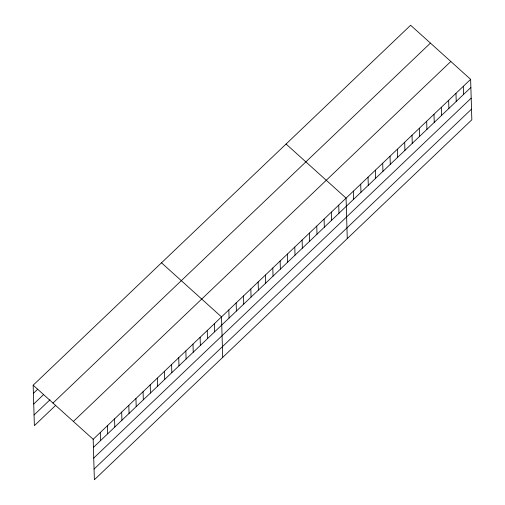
<?xml version="1.0" encoding="UTF-8"?>
<svg xmlns="http://www.w3.org/2000/svg" width="505" height="505" viewBox="0 0 505 505"><rect width="100%" height="100%" fill="white"/><g stroke="black" fill="none" stroke-linecap="round" stroke-linejoin="round"><path stroke-width="0.76" d="M33.166 385.201L410.628 25.25L470.628 79.342L471.834 119.799L94.372 479.75L93.172 439.293L33.166 385.201L34.372 425.658L55.758 405.256M33.412 393.319L37.799 389.134M33.728 403.994L43.6 394.575M34.05 414.984L49.957 399.821M52.968 403.053L430.43 43.102M73.37 421.441L450.832 61.49M93.172 439.293L470.628 79.342M93.412 447.417L470.875 87.466M93.728 458.085L471.19 98.134M94.056 469.082L471.512 109.13M286.064 144.032L346.07 198.124L347.27 238.581M161.505 262.815L221.506 316.913L222.711 357.37M463.306 86.33L463.546 94.454M455.977 93.318L456.217 101.442M448.648 100.306L448.888 108.43M441.326 107.294L441.566 115.411M433.997 114.281L434.237 122.399M426.668 121.269L426.908 129.387M419.339 128.257L419.579 136.375M412.017 135.239L412.257 143.363M404.688 142.227L404.928 150.351M397.359 149.215L397.599 157.339M390.03 156.203L390.277 164.327M382.708 163.191L382.948 171.315M375.379 170.179L375.619 178.297M368.05 177.167L368.29 185.284M360.722 184.155L360.968 192.272M353.399 191.143L353.639 199.26M338.741 205.112L338.981 213.236M331.413 212.1L331.659 220.224M324.09 219.088L324.33 227.212M316.761 226.076L317.001 234.2M309.432 233.064L309.672 241.182M302.11 240.052L302.35 248.17M294.781 247.04L295.021 255.158M287.452 254.028L287.692 262.145M280.123 261.016L280.363 269.133M272.801 267.997L273.041 276.121M265.472 274.985L265.712 283.109M258.143 281.973L258.383 290.097M250.815 288.961L251.061 297.085M243.492 295.949L243.732 304.073M236.163 302.937L236.403 311.055M228.834 309.925L229.074 318.043M214.379 323.711L214.619 331.829M207.246 330.51L207.492 338.628M200.119 337.308L200.359 345.426M192.992 344.107L193.232 352.231M185.859 350.906L186.099 359.03M178.732 357.704L178.972 365.828M171.599 364.503L171.839 372.627M164.472 371.301L164.712 379.425M157.339 378.1L157.579 386.224M150.212 384.898L150.452 393.023M143.079 391.703L143.319 399.821M135.952 398.502L136.192 406.62M128.819 405.3L129.059 413.418M121.692 412.099L121.932 420.217M114.559 418.897L114.805 427.015M107.432 425.696L107.672 433.814M100.299 432.495L100.546 440.619"/></g></svg>
